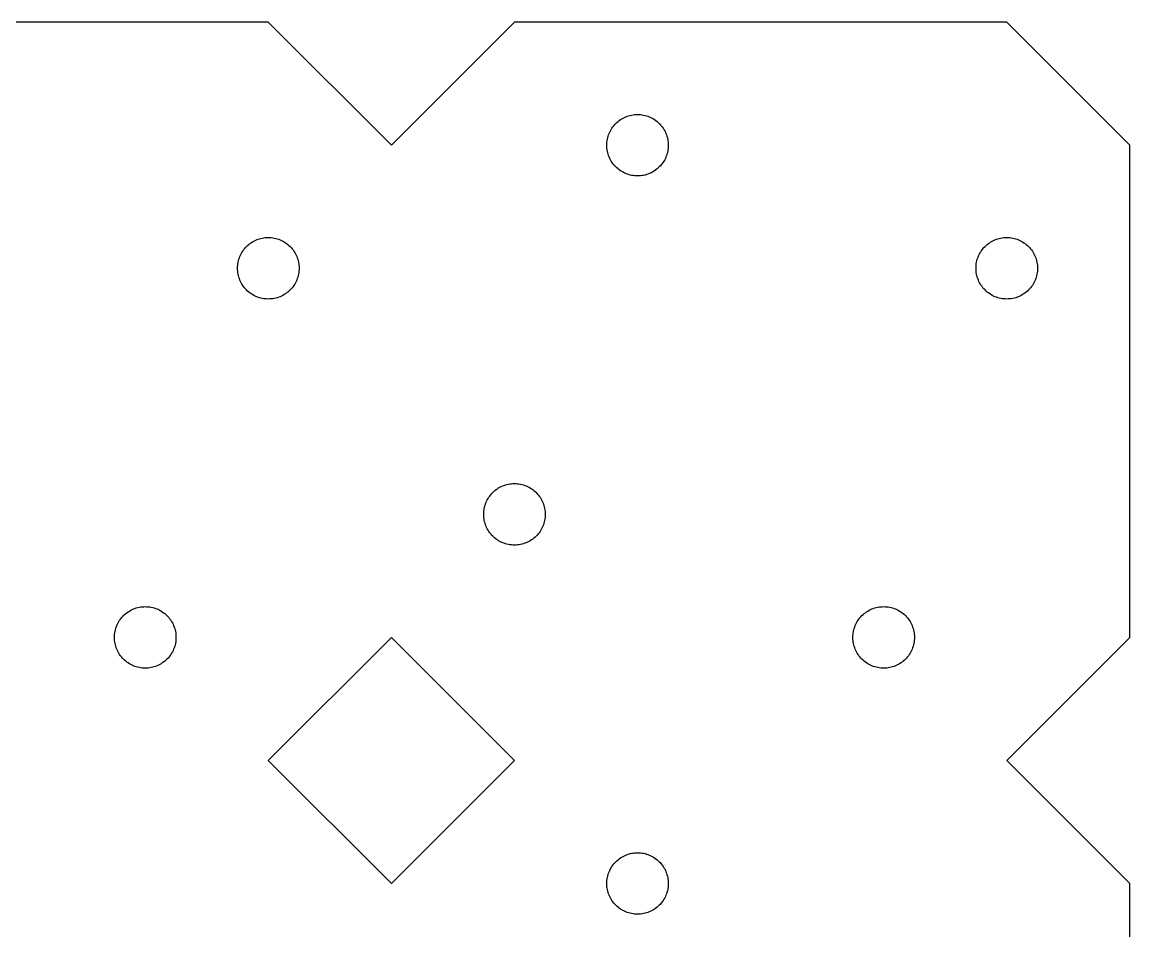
# Model space of a CAD drawing. Header units: metres. Extents: x -12 to 60, y -12 to 84.
# Drawn here: x 24 to 60, y 54.46 to 84 of the extents above; entities that cross this region are included whole.
import ezdxf

# ---------------------------------------------------------------- set-up
doc = ezdxf.new("R2010")
doc.units = ezdxf.units.M

msp = doc.modelspace()

# ---------------------------------------------------------------- linework, layer by layer
for p, q in [((32, 84), (16, 84)), ((36, 80), (32, 84)), ((40, 84), (36, 80)), ((56, 84), (40, 84)), ((60, 80), (56, 84)), ((43.9509, 80.9988), (44, 81)), ((44, 81), (44.0491, 80.9988)), ((43.227, 80.6344), (43.259, 80.6716)), ((43.259, 80.6716), (43.2929, 80.7071)), ((43.2929, 80.7071), (43.3284, 80.741)), ((43.3284, 80.741), (43.3656, 80.773)), ((43.3656, 80.773), (43.4043, 80.8032)), ((43.4043, 80.8032), (43.4444, 80.8315)), ((43.4444, 80.8315), (43.4859, 80.8577)), ((43.4859, 80.8577), (43.5286, 80.8819)), ((43.5286, 80.8819), (43.5724, 80.904)), ((43.5724, 80.904), (43.6173, 80.9239)), ((43.6173, 80.9239), (43.6631, 80.9415)), ((43.6631, 80.9415), (43.7097, 80.9569)), ((43.7097, 80.9569), (43.757, 80.97)), ((43.757, 80.97), (43.8049, 80.9808)), ((43.8049, 80.9808), (43.8533, 80.9892)), ((43.8533, 80.9892), (43.902, 80.9952)), ((43.902, 80.9952), (43.9509, 80.9988)), ((44.0491, 80.9988), (44.098, 80.9952)), ((44.098, 80.9952), (44.1467, 80.9892)), ((44.1467, 80.9892), (44.1951, 80.9808)), ((44.1951, 80.9808), (44.243, 80.97)), ((44.243, 80.97), (44.2903, 80.9569)), ((44.2903, 80.9569), (44.3369, 80.9415)), ((44.3369, 80.9415), (44.3827, 80.9239)), ((44.3827, 80.9239), (44.4276, 80.904)), ((44.4276, 80.904), (44.4714, 80.8819)), ((44.4714, 80.8819), (44.5141, 80.8577)), ((44.5141, 80.8577), (44.5556, 80.8315)), ((44.5556, 80.8315), (44.5957, 80.8032)), ((44.5957, 80.8032), (44.6344, 80.773)), ((44.6344, 80.773), (44.6716, 80.741)), ((44.6716, 80.741), (44.7071, 80.7071)), ((44.7071, 80.7071), (44.741, 80.6716)), ((44.741, 80.6716), (44.773, 80.6344)), ((43.03, 80.243), (43.0431, 80.2903)), ((43.0431, 80.2903), (43.0585, 80.3369)), ((43.0585, 80.3369), (43.0761, 80.3827)), ((43.0761, 80.3827), (43.096, 80.4276)), ((43.096, 80.4276), (43.1181, 80.4714)), ((43.1181, 80.4714), (43.1423, 80.5141)), ((43.1423, 80.5141), (43.1685, 80.5556)), ((43.1685, 80.5556), (43.1968, 80.5957)), ((43.1968, 80.5957), (43.227, 80.6344)), ((44.773, 80.6344), (44.8032, 80.5957)), ((44.8032, 80.5957), (44.8315, 80.5556)), ((44.8315, 80.5556), (44.8577, 80.5141)), ((44.8577, 80.5141), (44.8819, 80.4714)), ((44.8819, 80.4714), (44.904, 80.4276)), ((44.904, 80.4276), (44.9239, 80.3827)), ((44.9239, 80.3827), (44.9415, 80.3369)), ((44.9415, 80.3369), (44.9569, 80.2903)), ((44.9569, 80.2903), (44.97, 80.243)), ((43, 80), (43.0012, 80.0491)), ((43.0012, 79.9509), (43, 80)), ((43.0012, 80.0491), (43.0048, 80.098)), ((43.0048, 79.902), (43.0012, 79.9509)), ((43.0048, 80.098), (43.0108, 80.1467)), ((43.0108, 80.1467), (43.0192, 80.1951)), ((43.0192, 80.1951), (43.03, 80.243)), ((44.97, 80.243), (44.9808, 80.1951)), ((44.9808, 80.1951), (44.9892, 80.1467)), ((44.9892, 80.1467), (44.9952, 80.098)), ((44.9952, 80.098), (44.9988, 80.0491)), ((44.9988, 79.9509), (44.9952, 79.902)), ((44.9988, 80.0491), (45, 80)), ((45, 80), (44.9988, 79.9509)), ((60, 64), (60, 80)), ((43.0108, 79.8533), (43.0048, 79.902)), ((43.0192, 79.8049), (43.0108, 79.8533)), ((43.03, 79.757), (43.0192, 79.8049)), ((43.0431, 79.7097), (43.03, 79.757)), ((43.0585, 79.6631), (43.0431, 79.7097)), ((43.0761, 79.6173), (43.0585, 79.6631)), ((43.096, 79.5724), (43.0761, 79.6173)), ((43.1181, 79.5286), (43.096, 79.5724)), ((44.904, 79.5724), (44.8819, 79.5286)), ((44.9239, 79.6173), (44.904, 79.5724)), ((44.9415, 79.6631), (44.9239, 79.6173)), ((44.9569, 79.7097), (44.9415, 79.6631)), ((44.97, 79.757), (44.9569, 79.7097)), ((44.9808, 79.8049), (44.97, 79.757)), ((44.9892, 79.8533), (44.9808, 79.8049)), ((44.9952, 79.902), (44.9892, 79.8533)), ((43.1423, 79.4859), (43.1181, 79.5286)), ((43.1685, 79.4444), (43.1423, 79.4859)), ((43.1968, 79.4043), (43.1685, 79.4444)), ((43.227, 79.3656), (43.1968, 79.4043)), ((43.259, 79.3284), (43.227, 79.3656)), ((43.2929, 79.2929), (43.259, 79.3284)), ((43.3284, 79.259), (43.2929, 79.2929)), ((43.3656, 79.227), (43.3284, 79.259)), ((43.4043, 79.1968), (43.3656, 79.227)), ((44.6344, 79.227), (44.5957, 79.1968)), ((44.6716, 79.259), (44.6344, 79.227)), ((44.7071, 79.2929), (44.6716, 79.259)), ((44.741, 79.3284), (44.7071, 79.2929)), ((44.773, 79.3656), (44.741, 79.3284)), ((44.8032, 79.4043), (44.773, 79.3656)), ((44.8315, 79.4444), (44.8032, 79.4043)), ((44.8577, 79.4859), (44.8315, 79.4444)), ((44.8819, 79.5286), (44.8577, 79.4859)), ((43.4444, 79.1685), (43.4043, 79.1968)), ((43.4859, 79.1423), (43.4444, 79.1685)), ((43.5286, 79.1181), (43.4859, 79.1423)), ((43.5724, 79.096), (43.5286, 79.1181)), ((43.6173, 79.0761), (43.5724, 79.096)), ((43.6631, 79.0585), (43.6173, 79.0761)), ((43.7097, 79.0431), (43.6631, 79.0585)), ((43.757, 79.03), (43.7097, 79.0431)), ((43.8049, 79.0192), (43.757, 79.03)), ((43.8533, 79.0108), (43.8049, 79.0192)), ((43.902, 79.0048), (43.8533, 79.0108)), ((43.9509, 79.0012), (43.902, 79.0048)), ((44, 79), (43.9509, 79.0012)), ((44.0491, 79.0012), (44, 79)), ((44.098, 79.0048), (44.0491, 79.0012)), ((44.1467, 79.0108), (44.098, 79.0048)), ((44.1951, 79.0192), (44.1467, 79.0108)), ((44.243, 79.03), (44.1951, 79.0192)), ((44.2903, 79.0431), (44.243, 79.03)), ((44.3369, 79.0585), (44.2903, 79.0431)), ((44.3827, 79.0761), (44.3369, 79.0585)), ((44.4276, 79.096), (44.3827, 79.0761)), ((44.4714, 79.1181), (44.4276, 79.096)), ((44.5141, 79.1423), (44.4714, 79.1181)), ((44.5556, 79.1685), (44.5141, 79.1423)), ((44.5957, 79.1968), (44.5556, 79.1685)), ((31.259, 76.6716), (31.2929, 76.7071)), ((31.2929, 76.7071), (31.3284, 76.741)), ((31.3284, 76.741), (31.3656, 76.773)), ((31.3656, 76.773), (31.4043, 76.8032)), ((31.4043, 76.8032), (31.4444, 76.8315)), ((31.4444, 76.8315), (31.4859, 76.8577)), ((31.4859, 76.8577), (31.5286, 76.8819)), ((31.5286, 76.8819), (31.5724, 76.904)), ((31.5724, 76.904), (31.6173, 76.9239)), ((31.6173, 76.9239), (31.6631, 76.9415)), ((31.6631, 76.9415), (31.7097, 76.9569)), ((31.7097, 76.9569), (31.757, 76.97)), ((31.757, 76.97), (31.8049, 76.9808)), ((31.8049, 76.9808), (31.8533, 76.9892)), ((31.8533, 76.9892), (31.902, 76.9952)), ((31.902, 76.9952), (31.9509, 76.9988)), ((31.9509, 76.9988), (32, 77)), ((32, 77), (32.0491, 76.9988)), ((32.0491, 76.9988), (32.098, 76.9952)), ((32.098, 76.9952), (32.1467, 76.9892)), ((32.1467, 76.9892), (32.1951, 76.9808)), ((32.1951, 76.9808), (32.243, 76.97)), ((32.243, 76.97), (32.2903, 76.9569)), ((32.2903, 76.9569), (32.3369, 76.9415)), ((32.3369, 76.9415), (32.3827, 76.9239)), ((32.3827, 76.9239), (32.4276, 76.904)), ((32.4276, 76.904), (32.4714, 76.8819)), ((32.4714, 76.8819), (32.5141, 76.8577)), ((32.5141, 76.8577), (32.5556, 76.8315)), ((32.5556, 76.8315), (32.5957, 76.8032)), ((32.5957, 76.8032), (32.6344, 76.773)), ((32.6344, 76.773), (32.6716, 76.741)), ((32.6716, 76.741), (32.7071, 76.7071)), ((32.7071, 76.7071), (32.741, 76.6716)), ((55.259, 76.6716), (55.2929, 76.7071)), ((55.2929, 76.7071), (55.3284, 76.741)), ((55.3284, 76.741), (55.3656, 76.773)), ((55.3656, 76.773), (55.4043, 76.8032)), ((55.4043, 76.8032), (55.4444, 76.8315)), ((55.4444, 76.8315), (55.4859, 76.8577)), ((55.4859, 76.8577), (55.5286, 76.8819)), ((55.5286, 76.8819), (55.5724, 76.904)), ((55.5724, 76.904), (55.6173, 76.9239)), ((55.6173, 76.9239), (55.6631, 76.9415)), ((55.6631, 76.9415), (55.7097, 76.9569)), ((55.7097, 76.9569), (55.757, 76.97)), ((55.757, 76.97), (55.8049, 76.9808)), ((55.8049, 76.9808), (55.8533, 76.9892)), ((55.8533, 76.9892), (55.902, 76.9952)), ((55.902, 76.9952), (55.9509, 76.9988)), ((55.9509, 76.9988), (56, 77)), ((56, 77), (56.0491, 76.9988)), ((56.0491, 76.9988), (56.098, 76.9952)), ((56.098, 76.9952), (56.1467, 76.9892)), ((56.1467, 76.9892), (56.1951, 76.9808)), ((56.1951, 76.9808), (56.243, 76.97)), ((56.243, 76.97), (56.2903, 76.9569)), ((56.2903, 76.9569), (56.3369, 76.9415)), ((56.3369, 76.9415), (56.3827, 76.9239)), ((56.3827, 76.9239), (56.4276, 76.904)), ((56.4276, 76.904), (56.4714, 76.8819)), ((56.4714, 76.8819), (56.5141, 76.8577)), ((56.5141, 76.8577), (56.5556, 76.8315)), ((56.5556, 76.8315), (56.5957, 76.8032)), ((56.5957, 76.8032), (56.6344, 76.773)), ((56.6344, 76.773), (56.6716, 76.741)), ((56.6716, 76.741), (56.7071, 76.7071)), ((56.7071, 76.7071), (56.741, 76.6716)), ((31.0431, 76.2903), (31.0585, 76.3369)), ((31.0585, 76.3369), (31.0761, 76.3827)), ((31.0761, 76.3827), (31.096, 76.4276)), ((31.096, 76.4276), (31.1181, 76.4714)), ((31.1181, 76.4714), (31.1423, 76.5141)), ((31.1423, 76.5141), (31.1685, 76.5556)), ((31.1685, 76.5556), (31.1968, 76.5957)), ((31.1968, 76.5957), (31.227, 76.6344)), ((31.227, 76.6344), (31.259, 76.6716)), ((32.741, 76.6716), (32.773, 76.6344)), ((32.773, 76.6344), (32.8032, 76.5957)), ((32.8032, 76.5957), (32.8315, 76.5556)), ((32.8315, 76.5556), (32.8577, 76.5141)), ((32.8577, 76.5141), (32.8819, 76.4714)), ((32.8819, 76.4714), (32.904, 76.4276)), ((32.904, 76.4276), (32.9239, 76.3827)), ((32.9239, 76.3827), (32.9415, 76.3369)), ((32.9415, 76.3369), (32.9569, 76.2903)), ((55.0431, 76.2903), (55.0585, 76.3369)), ((55.0585, 76.3369), (55.0761, 76.3827)), ((55.0761, 76.3827), (55.096, 76.4276)), ((55.096, 76.4276), (55.1181, 76.4714)), ((55.1181, 76.4714), (55.1423, 76.5141)), ((55.1423, 76.5141), (55.1685, 76.5556)), ((55.1685, 76.5556), (55.1968, 76.5957)), ((55.1968, 76.5957), (55.227, 76.6344)), ((55.227, 76.6344), (55.259, 76.6716)), ((56.741, 76.6716), (56.773, 76.6344)), ((56.773, 76.6344), (56.8032, 76.5957)), ((56.8032, 76.5957), (56.8315, 76.5556)), ((56.8315, 76.5556), (56.8577, 76.5141)), ((56.8577, 76.5141), (56.8819, 76.4714)), ((56.8819, 76.4714), (56.904, 76.4276)), ((56.904, 76.4276), (56.9239, 76.3827)), ((56.9239, 76.3827), (56.9415, 76.3369)), ((56.9415, 76.3369), (56.9569, 76.2903)), ((31, 76), (31.0012, 76.0491)), ((31.0012, 75.9509), (31, 76)), ((31.0012, 76.0491), (31.0048, 76.098)), ((31.0048, 76.098), (31.0108, 76.1467)), ((31.0108, 76.1467), (31.0192, 76.1951)), ((31.0192, 76.1951), (31.03, 76.243)), ((31.03, 76.243), (31.0431, 76.2903)), ((32.9569, 76.2903), (32.97, 76.243)), ((32.97, 76.243), (32.9808, 76.1951)), ((32.9808, 76.1951), (32.9892, 76.1467)), ((32.9892, 76.1467), (32.9952, 76.098)), ((32.9952, 76.098), (32.9988, 76.0491)), ((32.9988, 76.0491), (33, 76)), ((33, 76), (32.9988, 75.9509)), ((55, 76), (55.0012, 76.0491)), ((55.0012, 75.9509), (55, 76)), ((55.0012, 76.0491), (55.0048, 76.098)), ((55.0048, 76.098), (55.0108, 76.1467)), ((55.0108, 76.1467), (55.0192, 76.1951)), ((55.0192, 76.1951), (55.03, 76.243)), ((55.03, 76.243), (55.0431, 76.2903)), ((56.9569, 76.2903), (56.97, 76.243)), ((56.97, 76.243), (56.9808, 76.1951)), ((56.9808, 76.1951), (56.9892, 76.1467)), ((56.9892, 76.1467), (56.9952, 76.098)), ((56.9952, 76.098), (56.9988, 76.0491)), ((56.9988, 76.0491), (57, 76)), ((57, 76), (56.9988, 75.9509)), ((31.0048, 75.902), (31.0012, 75.9509)), ((31.0108, 75.8533), (31.0048, 75.902)), ((31.0192, 75.8049), (31.0108, 75.8533)), ((31.03, 75.757), (31.0192, 75.8049)), ((31.0431, 75.7097), (31.03, 75.757)), ((31.0585, 75.6631), (31.0431, 75.7097)), ((31.0761, 75.6173), (31.0585, 75.6631)), ((31.096, 75.5724), (31.0761, 75.6173)), ((32.9239, 75.6173), (32.904, 75.5724)), ((32.9415, 75.6631), (32.9239, 75.6173)), ((32.9569, 75.7097), (32.9415, 75.6631)), ((32.97, 75.757), (32.9569, 75.7097)), ((32.9808, 75.8049), (32.97, 75.757)), ((32.9892, 75.8533), (32.9808, 75.8049)), ((32.9952, 75.902), (32.9892, 75.8533)), ((32.9988, 75.9509), (32.9952, 75.902)), ((55.0048, 75.902), (55.0012, 75.9509)), ((55.0108, 75.8533), (55.0048, 75.902)), ((55.0192, 75.8049), (55.0108, 75.8533)), ((55.03, 75.757), (55.0192, 75.8049)), ((55.0431, 75.7097), (55.03, 75.757)), ((55.0585, 75.6631), (55.0431, 75.7097)), ((55.0761, 75.6173), (55.0585, 75.6631)), ((55.096, 75.5724), (55.0761, 75.6173)), ((56.9239, 75.6173), (56.904, 75.5724)), ((56.9415, 75.6631), (56.9239, 75.6173)), ((56.9569, 75.7097), (56.9415, 75.6631)), ((56.97, 75.757), (56.9569, 75.7097)), ((56.9808, 75.8049), (56.97, 75.757)), ((56.9892, 75.8533), (56.9808, 75.8049)), ((56.9952, 75.902), (56.9892, 75.8533)), ((56.9988, 75.9509), (56.9952, 75.902)), ((31.1181, 75.5286), (31.096, 75.5724)), ((31.1423, 75.4859), (31.1181, 75.5286)), ((31.1685, 75.4444), (31.1423, 75.4859)), ((31.1968, 75.4043), (31.1685, 75.4444)), ((31.227, 75.3656), (31.1968, 75.4043)), ((31.259, 75.3284), (31.227, 75.3656)), ((31.2929, 75.2929), (31.259, 75.3284)), ((31.3284, 75.259), (31.2929, 75.2929)), ((31.3656, 75.227), (31.3284, 75.259)), ((32.6716, 75.259), (32.6344, 75.227)), ((32.7071, 75.2929), (32.6716, 75.259)), ((32.741, 75.3284), (32.7071, 75.2929)), ((32.773, 75.3656), (32.741, 75.3284)), ((32.8032, 75.4043), (32.773, 75.3656)), ((32.8315, 75.4444), (32.8032, 75.4043)), ((32.8577, 75.4859), (32.8315, 75.4444)), ((32.8819, 75.5286), (32.8577, 75.4859)), ((32.904, 75.5724), (32.8819, 75.5286)), ((55.1181, 75.5286), (55.096, 75.5724)), ((55.1423, 75.4859), (55.1181, 75.5286)), ((55.1685, 75.4444), (55.1423, 75.4859)), ((55.1968, 75.4043), (55.1685, 75.4444)), ((55.227, 75.3656), (55.1968, 75.4043)), ((55.259, 75.3284), (55.227, 75.3656)), ((55.2929, 75.2929), (55.259, 75.3284)), ((55.3284, 75.259), (55.2929, 75.2929)), ((55.3656, 75.227), (55.3284, 75.259)), ((56.6716, 75.259), (56.6344, 75.227)), ((56.7071, 75.2929), (56.6716, 75.259)), ((56.741, 75.3284), (56.7071, 75.2929)), ((56.773, 75.3656), (56.741, 75.3284)), ((56.8032, 75.4043), (56.773, 75.3656)), ((56.8315, 75.4444), (56.8032, 75.4043)), ((56.8577, 75.4859), (56.8315, 75.4444)), ((56.8819, 75.5286), (56.8577, 75.4859)), ((56.904, 75.5724), (56.8819, 75.5286)), ((31.4043, 75.1968), (31.3656, 75.227)), ((31.4444, 75.1685), (31.4043, 75.1968)), ((31.4859, 75.1423), (31.4444, 75.1685)), ((31.5286, 75.1181), (31.4859, 75.1423)), ((31.5724, 75.096), (31.5286, 75.1181)), ((31.6173, 75.0761), (31.5724, 75.096)), ((31.6631, 75.0585), (31.6173, 75.0761)), ((31.7097, 75.0431), (31.6631, 75.0585)), ((31.757, 75.03), (31.7097, 75.0431)), ((31.8049, 75.0192), (31.757, 75.03)), ((31.8533, 75.0108), (31.8049, 75.0192)), ((31.902, 75.0048), (31.8533, 75.0108)), ((31.9509, 75.0012), (31.902, 75.0048)), ((32, 75), (31.9509, 75.0012)), ((32.0491, 75.0012), (32, 75)), ((32.098, 75.0048), (32.0491, 75.0012)), ((32.1467, 75.0108), (32.098, 75.0048)), ((32.1951, 75.0192), (32.1467, 75.0108)), ((32.243, 75.03), (32.1951, 75.0192)), ((32.2903, 75.0431), (32.243, 75.03)), ((32.3369, 75.0585), (32.2903, 75.0431)), ((32.3827, 75.0761), (32.3369, 75.0585)), ((32.4276, 75.096), (32.3827, 75.0761)), ((32.4714, 75.1181), (32.4276, 75.096)), ((32.5141, 75.1423), (32.4714, 75.1181)), ((32.5556, 75.1685), (32.5141, 75.1423)), ((32.5957, 75.1968), (32.5556, 75.1685)), ((32.6344, 75.227), (32.5957, 75.1968)), ((55.4043, 75.1968), (55.3656, 75.227)), ((55.4444, 75.1685), (55.4043, 75.1968)), ((55.4859, 75.1423), (55.4444, 75.1685)), ((55.5286, 75.1181), (55.4859, 75.1423)), ((55.5724, 75.096), (55.5286, 75.1181)), ((55.6173, 75.0761), (55.5724, 75.096)), ((55.6631, 75.0585), (55.6173, 75.0761)), ((55.7097, 75.0431), (55.6631, 75.0585)), ((55.757, 75.03), (55.7097, 75.0431)), ((55.8049, 75.0192), (55.757, 75.03)), ((55.8533, 75.0108), (55.8049, 75.0192)), ((55.902, 75.0048), (55.8533, 75.0108)), ((55.9509, 75.0012), (55.902, 75.0048)), ((56, 75), (55.9509, 75.0012)), ((56.0491, 75.0012), (56, 75)), ((56.098, 75.0048), (56.0491, 75.0012)), ((56.1467, 75.0108), (56.098, 75.0048)), ((56.1951, 75.0192), (56.1467, 75.0108)), ((56.243, 75.03), (56.1951, 75.0192)), ((56.2903, 75.0431), (56.243, 75.03)), ((56.3369, 75.0585), (56.2903, 75.0431)), ((56.3827, 75.0761), (56.3369, 75.0585)), ((56.4276, 75.096), (56.3827, 75.0761)), ((56.4714, 75.1181), (56.4276, 75.096)), ((56.5141, 75.1423), (56.4714, 75.1181)), ((56.5556, 75.1685), (56.5141, 75.1423)), ((56.5957, 75.1968), (56.5556, 75.1685)), ((56.6344, 75.227), (56.5957, 75.1968)), ((39.3284, 68.741), (39.3656, 68.773)), ((39.3656, 68.773), (39.4043, 68.8032)), ((39.4043, 68.8032), (39.4444, 68.8315)), ((39.4444, 68.8315), (39.4859, 68.8577)), ((39.4859, 68.8577), (39.5286, 68.8819)), ((39.5286, 68.8819), (39.5724, 68.904)), ((39.5724, 68.904), (39.6173, 68.9239)), ((39.6173, 68.9239), (39.6631, 68.9415)), ((39.6631, 68.9415), (39.7097, 68.9569)), ((39.7097, 68.9569), (39.757, 68.97)), ((39.757, 68.97), (39.8049, 68.9808)), ((39.8049, 68.9808), (39.8533, 68.9892)), ((39.8533, 68.9892), (39.902, 68.9952)), ((39.902, 68.9952), (39.9509, 68.9988)), ((39.9509, 68.9988), (40, 69)), ((40, 69), (40.0491, 68.9988)), ((40.0491, 68.9988), (40.098, 68.9952)), ((40.098, 68.9952), (40.1467, 68.9892)), ((40.1467, 68.9892), (40.1951, 68.9808)), ((40.1951, 68.9808), (40.243, 68.97)), ((40.243, 68.97), (40.2903, 68.9569)), ((40.2903, 68.9569), (40.3369, 68.9415)), ((40.3369, 68.9415), (40.3827, 68.9239)), ((40.3827, 68.9239), (40.4276, 68.904)), ((40.4276, 68.904), (40.4714, 68.8819)), ((40.4714, 68.8819), (40.5141, 68.8577)), ((40.5141, 68.8577), (40.5556, 68.8315)), ((40.5556, 68.8315), (40.5957, 68.8032)), ((40.5957, 68.8032), (40.6344, 68.773)), ((40.6344, 68.773), (40.6716, 68.741)), ((39.0761, 68.3827), (39.096, 68.4276)), ((39.096, 68.4276), (39.1181, 68.4714)), ((39.1181, 68.4714), (39.1423, 68.5141)), ((39.1423, 68.5141), (39.1685, 68.5556)), ((39.1685, 68.5556), (39.1968, 68.5957)), ((39.1968, 68.5957), (39.227, 68.6344)), ((39.227, 68.6344), (39.259, 68.6716)), ((39.259, 68.6716), (39.2929, 68.7071)), ((39.2929, 68.7071), (39.3284, 68.741)), ((40.6716, 68.741), (40.7071, 68.7071)), ((40.7071, 68.7071), (40.741, 68.6716)), ((40.741, 68.6716), (40.773, 68.6344)), ((40.773, 68.6344), (40.8032, 68.5957)), ((40.8032, 68.5957), (40.8315, 68.5556)), ((40.8315, 68.5556), (40.8577, 68.5141)), ((40.8577, 68.5141), (40.8819, 68.4714)), ((40.8819, 68.4714), (40.904, 68.4276)), ((40.904, 68.4276), (40.9239, 68.3827)), ((39, 68), (39.0012, 68.0491)), ((39.0012, 68.0491), (39.0048, 68.098)), ((39.0048, 68.098), (39.0108, 68.1467)), ((39.0108, 68.1467), (39.0192, 68.1951)), ((39.0192, 68.1951), (39.03, 68.243)), ((39.03, 68.243), (39.0431, 68.2903)), ((39.0431, 68.2903), (39.0585, 68.3369)), ((39.0585, 68.3369), (39.0761, 68.3827)), ((40.9239, 68.3827), (40.9415, 68.3369)), ((40.9415, 68.3369), (40.9569, 68.2903)), ((40.9569, 68.2903), (40.97, 68.243)), ((40.97, 68.243), (40.9808, 68.1951)), ((40.9808, 68.1951), (40.9892, 68.1467)), ((40.9892, 68.1467), (40.9952, 68.098)), ((40.9952, 68.098), (40.9988, 68.0491)), ((40.9988, 68.0491), (41, 68)), ((39.0012, 67.9509), (39, 68)), ((39.0048, 67.902), (39.0012, 67.9509)), ((39.0108, 67.8533), (39.0048, 67.902)), ((39.0192, 67.8049), (39.0108, 67.8533)), ((39.03, 67.757), (39.0192, 67.8049)), ((39.0431, 67.7097), (39.03, 67.757)), ((39.0585, 67.6631), (39.0431, 67.7097)), ((40.9569, 67.7097), (40.9415, 67.6631)), ((40.97, 67.757), (40.9569, 67.7097)), ((40.9808, 67.8049), (40.97, 67.757)), ((40.9892, 67.8533), (40.9808, 67.8049)), ((40.9952, 67.902), (40.9892, 67.8533)), ((40.9988, 67.9509), (40.9952, 67.902)), ((41, 68), (40.9988, 67.9509)), ((39.0761, 67.6173), (39.0585, 67.6631)), ((39.096, 67.5724), (39.0761, 67.6173)), ((39.1181, 67.5286), (39.096, 67.5724)), ((39.1423, 67.4859), (39.1181, 67.5286)), ((39.1685, 67.4444), (39.1423, 67.4859)), ((39.1968, 67.4043), (39.1685, 67.4444)), ((39.227, 67.3656), (39.1968, 67.4043)), ((39.259, 67.3284), (39.227, 67.3656)), ((39.2929, 67.2929), (39.259, 67.3284)), ((40.741, 67.3284), (40.7071, 67.2929)), ((40.773, 67.3656), (40.741, 67.3284)), ((40.8032, 67.4043), (40.773, 67.3656)), ((40.8315, 67.4444), (40.8032, 67.4043)), ((40.8577, 67.4859), (40.8315, 67.4444)), ((40.8819, 67.5286), (40.8577, 67.4859)), ((40.904, 67.5724), (40.8819, 67.5286)), ((40.9239, 67.6173), (40.904, 67.5724)), ((40.9415, 67.6631), (40.9239, 67.6173)), ((39.3284, 67.259), (39.2929, 67.2929)), ((39.3656, 67.227), (39.3284, 67.259)), ((39.4043, 67.1968), (39.3656, 67.227)), ((39.4444, 67.1685), (39.4043, 67.1968)), ((39.4859, 67.1423), (39.4444, 67.1685)), ((39.5286, 67.1181), (39.4859, 67.1423)), ((39.5724, 67.096), (39.5286, 67.1181)), ((39.6173, 67.0761), (39.5724, 67.096)), ((39.6631, 67.0585), (39.6173, 67.0761)), ((39.7097, 67.0431), (39.6631, 67.0585)), ((39.757, 67.03), (39.7097, 67.0431)), ((39.8049, 67.0192), (39.757, 67.03)), ((39.8533, 67.0108), (39.8049, 67.0192)), ((39.902, 67.0048), (39.8533, 67.0108)), ((39.9509, 67.0012), (39.902, 67.0048)), ((40, 67), (39.9509, 67.0012)), ((40.0491, 67.0012), (40, 67)), ((40.098, 67.0048), (40.0491, 67.0012)), ((40.1467, 67.0108), (40.098, 67.0048)), ((40.1951, 67.0192), (40.1467, 67.0108)), ((40.243, 67.03), (40.1951, 67.0192)), ((40.2903, 67.0431), (40.243, 67.03)), ((40.3369, 67.0585), (40.2903, 67.0431)), ((40.3827, 67.0761), (40.3369, 67.0585)), ((40.4276, 67.096), (40.3827, 67.0761)), ((40.4714, 67.1181), (40.4276, 67.096)), ((40.5141, 67.1423), (40.4714, 67.1181)), ((40.5556, 67.1685), (40.5141, 67.1423)), ((40.5957, 67.1968), (40.5556, 67.1685)), ((40.6344, 67.227), (40.5957, 67.1968)), ((40.6716, 67.259), (40.6344, 67.227)), ((40.7071, 67.2929), (40.6716, 67.259)), ((27.3656, 64.773), (27.4043, 64.8032)), ((27.4043, 64.8032), (27.4444, 64.8315)), ((27.4444, 64.8315), (27.4859, 64.8577)), ((27.4859, 64.8577), (27.5286, 64.8819)), ((27.5286, 64.8819), (27.5724, 64.904)), ((27.5724, 64.904), (27.6173, 64.9239)), ((27.6173, 64.9239), (27.6631, 64.9415)), ((27.6631, 64.9415), (27.7097, 64.9569)), ((27.7097, 64.9569), (27.757, 64.97)), ((27.757, 64.97), (27.8049, 64.9808)), ((27.8049, 64.9808), (27.8533, 64.9892)), ((27.8533, 64.9892), (27.902, 64.9952)), ((27.902, 64.9952), (27.9509, 64.9988)), ((27.9509, 64.9988), (28, 65)), ((28, 65), (28.0491, 64.9988)), ((28.0491, 64.9988), (28.098, 64.9952)), ((28.098, 64.9952), (28.1467, 64.9892)), ((28.1467, 64.9892), (28.1951, 64.9808)), ((28.1951, 64.9808), (28.243, 64.97)), ((28.243, 64.97), (28.2903, 64.9569)), ((28.2903, 64.9569), (28.3369, 64.9415)), ((28.3369, 64.9415), (28.3827, 64.9239)), ((28.3827, 64.9239), (28.4276, 64.904)), ((28.4276, 64.904), (28.4714, 64.8819)), ((28.4714, 64.8819), (28.5141, 64.8577)), ((28.5141, 64.8577), (28.5556, 64.8315)), ((28.5556, 64.8315), (28.5957, 64.8032)), ((28.5957, 64.8032), (28.6344, 64.773)), ((51.3656, 64.773), (51.4043, 64.8032)), ((51.4043, 64.8032), (51.4444, 64.8315)), ((51.4444, 64.8315), (51.4859, 64.8577)), ((51.4859, 64.8577), (51.5286, 64.8819)), ((51.5286, 64.8819), (51.5724, 64.904)), ((51.5724, 64.904), (51.6173, 64.9239)), ((51.6173, 64.9239), (51.6631, 64.9415)), ((51.6631, 64.9415), (51.7097, 64.9569)), ((51.7097, 64.9569), (51.757, 64.97)), ((51.757, 64.97), (51.8049, 64.9808)), ((51.8049, 64.9808), (51.8533, 64.9892)), ((51.8533, 64.9892), (51.902, 64.9952)), ((51.902, 64.9952), (51.9509, 64.9988)), ((51.9509, 64.9988), (52, 65)), ((52, 65), (52.0491, 64.9988)), ((52.0491, 64.9988), (52.098, 64.9952)), ((52.098, 64.9952), (52.1467, 64.9892)), ((52.1467, 64.9892), (52.1951, 64.9808)), ((52.1951, 64.9808), (52.243, 64.97)), ((52.243, 64.97), (52.2903, 64.9569)), ((52.2903, 64.9569), (52.3369, 64.9415)), ((52.3369, 64.9415), (52.3827, 64.9239)), ((52.3827, 64.9239), (52.4276, 64.904)), ((52.4276, 64.904), (52.4714, 64.8819)), ((52.4714, 64.8819), (52.5141, 64.8577)), ((52.5141, 64.8577), (52.5556, 64.8315)), ((52.5556, 64.8315), (52.5957, 64.8032)), ((52.5957, 64.8032), (52.6344, 64.773)), ((27.096, 64.4276), (27.1181, 64.4714)), ((27.1181, 64.4714), (27.1423, 64.5141)), ((27.1423, 64.5141), (27.1685, 64.5556)), ((27.1685, 64.5556), (27.1968, 64.5957)), ((27.1968, 64.5957), (27.227, 64.6344)), ((27.227, 64.6344), (27.259, 64.6716)), ((27.259, 64.6716), (27.2929, 64.7071)), ((27.2929, 64.7071), (27.3284, 64.741)), ((27.3284, 64.741), (27.3656, 64.773)), ((28.6344, 64.773), (28.6716, 64.741)), ((28.6716, 64.741), (28.7071, 64.7071)), ((28.7071, 64.7071), (28.741, 64.6716)), ((28.741, 64.6716), (28.773, 64.6344)), ((28.773, 64.6344), (28.8032, 64.5957)), ((28.8032, 64.5957), (28.8315, 64.5556)), ((28.8315, 64.5556), (28.8577, 64.5141)), ((28.8577, 64.5141), (28.8819, 64.4714)), ((28.8819, 64.4714), (28.904, 64.4276)), ((51.096, 64.4276), (51.1181, 64.4714)), ((51.1181, 64.4714), (51.1423, 64.5141)), ((51.1423, 64.5141), (51.1685, 64.5556)), ((51.1685, 64.5556), (51.1968, 64.5957)), ((51.1968, 64.5957), (51.227, 64.6344)), ((51.227, 64.6344), (51.259, 64.6716)), ((51.259, 64.6716), (51.2929, 64.7071)), ((51.2929, 64.7071), (51.3284, 64.741)), ((51.3284, 64.741), (51.3656, 64.773)), ((52.6344, 64.773), (52.6716, 64.741)), ((52.6716, 64.741), (52.7071, 64.7071)), ((52.7071, 64.7071), (52.741, 64.6716)), ((52.741, 64.6716), (52.773, 64.6344)), ((52.773, 64.6344), (52.8032, 64.5957)), ((52.8032, 64.5957), (52.8315, 64.5556)), ((52.8315, 64.5556), (52.8577, 64.5141)), ((52.8577, 64.5141), (52.8819, 64.4714)), ((52.8819, 64.4714), (52.904, 64.4276)), ((27.0012, 64.0491), (27.0048, 64.098)), ((27.0048, 64.098), (27.0108, 64.1467)), ((27.0108, 64.1467), (27.0192, 64.1951)), ((27.0192, 64.1951), (27.03, 64.243)), ((27.03, 64.243), (27.0431, 64.2903)), ((27.0431, 64.2903), (27.0585, 64.3369)), ((27.0585, 64.3369), (27.0761, 64.3827)), ((27.0761, 64.3827), (27.096, 64.4276)), ((28.904, 64.4276), (28.9239, 64.3827)), ((28.9239, 64.3827), (28.9415, 64.3369)), ((28.9415, 64.3369), (28.9569, 64.2903)), ((28.9569, 64.2903), (28.97, 64.243)), ((28.97, 64.243), (28.9808, 64.1951)), ((28.9808, 64.1951), (28.9892, 64.1467)), ((28.9892, 64.1467), (28.9952, 64.098)), ((28.9952, 64.098), (28.9988, 64.0491)), ((51.0012, 64.0491), (51.0048, 64.098)), ((51.0048, 64.098), (51.0108, 64.1467)), ((51.0108, 64.1467), (51.0192, 64.1951)), ((51.0192, 64.1951), (51.03, 64.243)), ((51.03, 64.243), (51.0431, 64.2903)), ((51.0431, 64.2903), (51.0585, 64.3369)), ((51.0585, 64.3369), (51.0761, 64.3827)), ((51.0761, 64.3827), (51.096, 64.4276)), ((52.904, 64.4276), (52.9239, 64.3827)), ((52.9239, 64.3827), (52.9415, 64.3369)), ((52.9415, 64.3369), (52.9569, 64.2903)), ((52.9569, 64.2903), (52.97, 64.243)), ((52.97, 64.243), (52.9808, 64.1951)), ((52.9808, 64.1951), (52.9892, 64.1467)), ((52.9892, 64.1467), (52.9952, 64.098)), ((52.9952, 64.098), (52.9988, 64.0491)), ((27, 64), (27.0012, 64.0491)), ((27.0012, 63.9509), (27, 64)), ((27.0048, 63.902), (27.0012, 63.9509)), ((27.0108, 63.8533), (27.0048, 63.902)), ((27.0192, 63.8049), (27.0108, 63.8533)), ((27.03, 63.757), (27.0192, 63.8049)), ((27.0431, 63.7097), (27.03, 63.757)), ((28.97, 63.757), (28.9569, 63.7097)), ((28.9808, 63.8049), (28.97, 63.757)), ((28.9892, 63.8533), (28.9808, 63.8049)), ((28.9952, 63.902), (28.9892, 63.8533)), ((28.9988, 63.9509), (28.9952, 63.902)), ((28.9988, 64.0491), (29, 64)), ((29, 64), (28.9988, 63.9509)), ((32, 60), (36, 64)), ((36, 64), (40, 60)), ((51, 64), (51.0012, 64.0491)), ((51.0012, 63.9509), (51, 64)), ((51.0048, 63.902), (51.0012, 63.9509)), ((51.0108, 63.8533), (51.0048, 63.902)), ((51.0192, 63.8049), (51.0108, 63.8533)), ((51.03, 63.757), (51.0192, 63.8049)), ((51.0431, 63.7097), (51.03, 63.757)), ((52.97, 63.757), (52.9569, 63.7097)), ((52.9808, 63.8049), (52.97, 63.757)), ((52.9892, 63.8533), (52.9808, 63.8049)), ((52.9952, 63.902), (52.9892, 63.8533)), ((52.9988, 63.9509), (52.9952, 63.902)), ((52.9988, 64.0491), (53, 64)), ((53, 64), (52.9988, 63.9509)), ((56, 60), (60, 64)), ((27.0585, 63.6631), (27.0431, 63.7097)), ((27.0761, 63.6173), (27.0585, 63.6631)), ((27.096, 63.5724), (27.0761, 63.6173)), ((27.1181, 63.5286), (27.096, 63.5724)), ((27.1423, 63.4859), (27.1181, 63.5286)), ((27.1685, 63.4444), (27.1423, 63.4859)), ((27.1968, 63.4043), (27.1685, 63.4444)), ((27.227, 63.3656), (27.1968, 63.4043)), ((27.259, 63.3284), (27.227, 63.3656)), ((28.773, 63.3656), (28.741, 63.3284)), ((28.8032, 63.4043), (28.773, 63.3656)), ((28.8315, 63.4444), (28.8032, 63.4043)), ((28.8577, 63.4859), (28.8315, 63.4444)), ((28.8819, 63.5286), (28.8577, 63.4859)), ((28.904, 63.5724), (28.8819, 63.5286)), ((28.9239, 63.6173), (28.904, 63.5724)), ((28.9415, 63.6631), (28.9239, 63.6173)), ((28.9569, 63.7097), (28.9415, 63.6631)), ((51.0585, 63.6631), (51.0431, 63.7097)), ((51.0761, 63.6173), (51.0585, 63.6631)), ((51.096, 63.5724), (51.0761, 63.6173)), ((51.1181, 63.5286), (51.096, 63.5724)), ((51.1423, 63.4859), (51.1181, 63.5286)), ((51.1685, 63.4444), (51.1423, 63.4859)), ((51.1968, 63.4043), (51.1685, 63.4444)), ((51.227, 63.3656), (51.1968, 63.4043)), ((51.259, 63.3284), (51.227, 63.3656)), ((52.773, 63.3656), (52.741, 63.3284)), ((52.8032, 63.4043), (52.773, 63.3656)), ((52.8315, 63.4444), (52.8032, 63.4043)), ((52.8577, 63.4859), (52.8315, 63.4444)), ((52.8819, 63.5286), (52.8577, 63.4859)), ((52.904, 63.5724), (52.8819, 63.5286)), ((52.9239, 63.6173), (52.904, 63.5724)), ((52.9415, 63.6631), (52.9239, 63.6173)), ((52.9569, 63.7097), (52.9415, 63.6631)), ((27.2929, 63.2929), (27.259, 63.3284)), ((27.3284, 63.259), (27.2929, 63.2929)), ((27.3656, 63.227), (27.3284, 63.259)), ((27.4043, 63.1968), (27.3656, 63.227)), ((27.4444, 63.1685), (27.4043, 63.1968)), ((27.4859, 63.1423), (27.4444, 63.1685)), ((27.5286, 63.1181), (27.4859, 63.1423)), ((27.5724, 63.096), (27.5286, 63.1181)), ((27.6173, 63.0761), (27.5724, 63.096)), ((27.6631, 63.0585), (27.6173, 63.0761)), ((27.7097, 63.0431), (27.6631, 63.0585)), ((27.757, 63.03), (27.7097, 63.0431)), ((27.8049, 63.0192), (27.757, 63.03)), ((27.8533, 63.0108), (27.8049, 63.0192)), ((27.902, 63.0048), (27.8533, 63.0108)), ((27.9509, 63.0012), (27.902, 63.0048)), ((28, 63), (27.9509, 63.0012)), ((28.0491, 63.0012), (28, 63)), ((28.098, 63.0048), (28.0491, 63.0012)), ((28.1467, 63.0108), (28.098, 63.0048)), ((28.1951, 63.0192), (28.1467, 63.0108)), ((28.243, 63.03), (28.1951, 63.0192)), ((28.2903, 63.0431), (28.243, 63.03)), ((28.3369, 63.0585), (28.2903, 63.0431)), ((28.3827, 63.0761), (28.3369, 63.0585)), ((28.4276, 63.096), (28.3827, 63.0761)), ((28.4714, 63.1181), (28.4276, 63.096)), ((28.5141, 63.1423), (28.4714, 63.1181)), ((28.5556, 63.1685), (28.5141, 63.1423)), ((28.5957, 63.1968), (28.5556, 63.1685)), ((28.6344, 63.227), (28.5957, 63.1968)), ((28.6716, 63.259), (28.6344, 63.227)), ((28.7071, 63.2929), (28.6716, 63.259)), ((28.741, 63.3284), (28.7071, 63.2929)), ((51.2929, 63.2929), (51.259, 63.3284)), ((51.3284, 63.259), (51.2929, 63.2929)), ((51.3656, 63.227), (51.3284, 63.259)), ((51.4043, 63.1968), (51.3656, 63.227)), ((51.4444, 63.1685), (51.4043, 63.1968)), ((51.4859, 63.1423), (51.4444, 63.1685)), ((51.5286, 63.1181), (51.4859, 63.1423)), ((51.5724, 63.096), (51.5286, 63.1181)), ((51.6173, 63.0761), (51.5724, 63.096)), ((51.6631, 63.0585), (51.6173, 63.0761)), ((51.7097, 63.0431), (51.6631, 63.0585)), ((51.757, 63.03), (51.7097, 63.0431)), ((51.8049, 63.0192), (51.757, 63.03)), ((51.8533, 63.0108), (51.8049, 63.0192)), ((51.902, 63.0048), (51.8533, 63.0108)), ((51.9509, 63.0012), (51.902, 63.0048)), ((52, 63), (51.9509, 63.0012)), ((52.0491, 63.0012), (52, 63)), ((52.098, 63.0048), (52.0491, 63.0012)), ((52.1467, 63.0108), (52.098, 63.0048)), ((52.1951, 63.0192), (52.1467, 63.0108)), ((52.243, 63.03), (52.1951, 63.0192)), ((52.2903, 63.0431), (52.243, 63.03)), ((52.3369, 63.0585), (52.2903, 63.0431)), ((52.3827, 63.0761), (52.3369, 63.0585)), ((52.4276, 63.096), (52.3827, 63.0761)), ((52.4714, 63.1181), (52.4276, 63.096)), ((52.5141, 63.1423), (52.4714, 63.1181)), ((52.5556, 63.1685), (52.5141, 63.1423)), ((52.5957, 63.1968), (52.5556, 63.1685)), ((52.6344, 63.227), (52.5957, 63.1968)), ((52.6716, 63.259), (52.6344, 63.227)), ((52.7071, 63.2929), (52.6716, 63.259)), ((52.741, 63.3284), (52.7071, 63.2929)), ((36, 56), (32, 60)), ((40, 60), (36, 56)), ((60, 56), (56, 60)), ((43.4859, 56.8577), (43.5286, 56.8819)), ((43.5286, 56.8819), (43.5724, 56.904)), ((43.5724, 56.904), (43.6173, 56.9239)), ((43.6173, 56.9239), (43.6631, 56.9415)), ((43.6631, 56.9415), (43.7097, 56.9569)), ((43.7097, 56.9569), (43.757, 56.97)), ((43.757, 56.97), (43.8049, 56.9808)), ((43.8049, 56.9808), (43.8533, 56.9892)), ((43.8533, 56.9892), (43.902, 56.9952)), ((43.902, 56.9952), (43.9509, 56.9988)), ((43.9509, 56.9988), (44, 57)), ((44, 57), (44.0491, 56.9988)), ((44.0491, 56.9988), (44.098, 56.9952)), ((44.098, 56.9952), (44.1467, 56.9892)), ((44.1467, 56.9892), (44.1951, 56.9808)), ((44.1951, 56.9808), (44.243, 56.97)), ((44.243, 56.97), (44.2903, 56.9569)), ((44.2903, 56.9569), (44.3369, 56.9415)), ((44.3369, 56.9415), (44.3827, 56.9239)), ((44.3827, 56.9239), (44.4276, 56.904)), ((44.4276, 56.904), (44.4714, 56.8819)), ((44.4714, 56.8819), (44.5141, 56.8577)), ((43.1423, 56.5141), (43.1685, 56.5556)), ((43.1685, 56.5556), (43.1968, 56.5957)), ((43.1968, 56.5957), (43.227, 56.6344)), ((43.227, 56.6344), (43.259, 56.6716)), ((43.259, 56.6716), (43.2929, 56.7071)), ((43.2929, 56.7071), (43.3284, 56.741)), ((43.3284, 56.741), (43.3656, 56.773)), ((43.3656, 56.773), (43.4043, 56.8032)), ((43.4043, 56.8032), (43.4444, 56.8315)), ((43.4444, 56.8315), (43.4859, 56.8577)), ((44.5141, 56.8577), (44.5556, 56.8315)), ((44.5556, 56.8315), (44.5957, 56.8032)), ((44.5957, 56.8032), (44.6344, 56.773)), ((44.6344, 56.773), (44.6716, 56.741)), ((44.6716, 56.741), (44.7071, 56.7071)), ((44.7071, 56.7071), (44.741, 56.6716)), ((44.741, 56.6716), (44.773, 56.6344)), ((44.773, 56.6344), (44.8032, 56.5957)), ((44.8032, 56.5957), (44.8315, 56.5556)), ((44.8315, 56.5556), (44.8577, 56.5141)), ((43.0108, 56.1467), (43.0192, 56.1951)), ((43.0192, 56.1951), (43.03, 56.243)), ((43.03, 56.243), (43.0431, 56.2903)), ((43.0431, 56.2903), (43.0585, 56.3369)), ((43.0585, 56.3369), (43.0761, 56.3827)), ((43.0761, 56.3827), (43.096, 56.4276)), ((43.096, 56.4276), (43.1181, 56.4714)), ((43.1181, 56.4714), (43.1423, 56.5141)), ((44.8577, 56.5141), (44.8819, 56.4714)), ((44.8819, 56.4714), (44.904, 56.4276)), ((44.904, 56.4276), (44.9239, 56.3827)), ((44.9239, 56.3827), (44.9415, 56.3369)), ((44.9415, 56.3369), (44.9569, 56.2903)), ((44.9569, 56.2903), (44.97, 56.243)), ((44.97, 56.243), (44.9808, 56.1951)), ((44.9808, 56.1951), (44.9892, 56.1467)), ((43, 56), (43.0012, 56.0491)), ((43.0012, 55.9509), (43, 56)), ((43.0012, 56.0491), (43.0048, 56.098)), ((43.0048, 55.902), (43.0012, 55.9509)), ((43.0048, 56.098), (43.0108, 56.1467)), ((43.0108, 55.8533), (43.0048, 55.902)), ((43.0192, 55.8049), (43.0108, 55.8533)), ((43.03, 55.757), (43.0192, 55.8049)), ((44.9808, 55.8049), (44.97, 55.757)), ((44.9892, 55.8533), (44.9808, 55.8049)), ((44.9892, 56.1467), (44.9952, 56.098)), ((44.9952, 55.902), (44.9892, 55.8533)), ((44.9952, 56.098), (44.9988, 56.0491)), ((44.9988, 55.9509), (44.9952, 55.902)), ((44.9988, 56.0491), (45, 56)), ((45, 56), (44.9988, 55.9509)), ((60, 40), (60, 56)), ((43.0431, 55.7097), (43.03, 55.757)), ((43.0585, 55.6631), (43.0431, 55.7097)), ((43.0761, 55.6173), (43.0585, 55.6631)), ((43.096, 55.5724), (43.0761, 55.6173)), ((43.1181, 55.5286), (43.096, 55.5724)), ((43.1423, 55.4859), (43.1181, 55.5286)), ((43.1685, 55.4444), (43.1423, 55.4859)), ((43.1968, 55.4043), (43.1685, 55.4444)), ((44.8315, 55.4444), (44.8032, 55.4043)), ((44.8577, 55.4859), (44.8315, 55.4444)), ((44.8819, 55.5286), (44.8577, 55.4859)), ((44.904, 55.5724), (44.8819, 55.5286)), ((44.9239, 55.6173), (44.904, 55.5724)), ((44.9415, 55.6631), (44.9239, 55.6173)), ((44.9569, 55.7097), (44.9415, 55.6631)), ((44.97, 55.757), (44.9569, 55.7097)), ((43.227, 55.3656), (43.1968, 55.4043)), ((43.259, 55.3284), (43.227, 55.3656)), ((43.2929, 55.2929), (43.259, 55.3284)), ((43.3284, 55.259), (43.2929, 55.2929)), ((43.3656, 55.227), (43.3284, 55.259)), ((43.4043, 55.1968), (43.3656, 55.227)), ((43.4444, 55.1685), (43.4043, 55.1968)), ((43.4859, 55.1423), (43.4444, 55.1685)), ((43.5286, 55.1181), (43.4859, 55.1423)), ((43.5724, 55.096), (43.5286, 55.1181)), ((43.6173, 55.0761), (43.5724, 55.096)), ((44.4276, 55.096), (44.3827, 55.0761)), ((44.4714, 55.1181), (44.4276, 55.096)), ((44.5141, 55.1423), (44.4714, 55.1181)), ((44.5556, 55.1685), (44.5141, 55.1423)), ((44.5957, 55.1968), (44.5556, 55.1685)), ((44.6344, 55.227), (44.5957, 55.1968)), ((44.6716, 55.259), (44.6344, 55.227)), ((44.7071, 55.2929), (44.6716, 55.259)), ((44.741, 55.3284), (44.7071, 55.2929)), ((44.773, 55.3656), (44.741, 55.3284)), ((44.8032, 55.4043), (44.773, 55.3656)), ((43.6631, 55.0585), (43.6173, 55.0761)), ((43.7097, 55.0431), (43.6631, 55.0585)), ((43.757, 55.03), (43.7097, 55.0431)), ((43.8049, 55.0192), (43.757, 55.03)), ((43.8533, 55.0108), (43.8049, 55.0192)), ((43.902, 55.0048), (43.8533, 55.0108)), ((43.9509, 55.0012), (43.902, 55.0048)), ((44, 55), (43.9509, 55.0012)), ((44.0491, 55.0012), (44, 55)), ((44.098, 55.0048), (44.0491, 55.0012)), ((44.1467, 55.0108), (44.098, 55.0048)), ((44.1951, 55.0192), (44.1467, 55.0108)), ((44.243, 55.03), (44.1951, 55.0192)), ((44.2903, 55.0431), (44.243, 55.03)), ((44.3369, 55.0585), (44.2903, 55.0431)), ((44.3827, 55.0761), (44.3369, 55.0585))]:
    msp.add_line(p, q)

doc.saveas('drawing.dxf')
